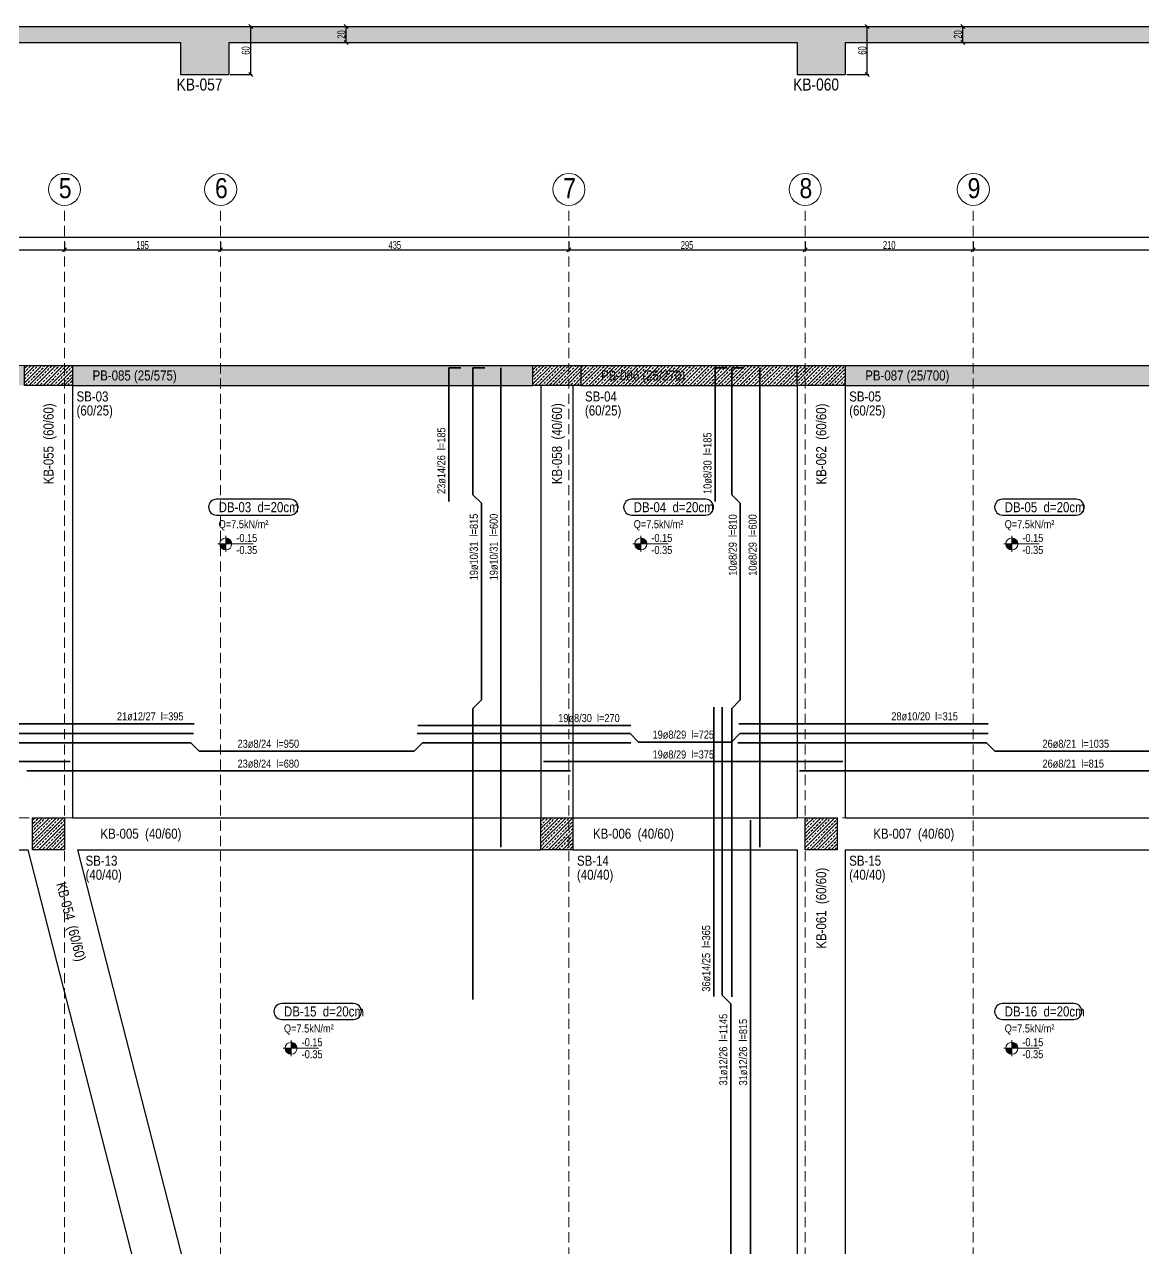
# Model space of a CAD drawing. Header units: millimetres. Extents: x 2430 to 9106, y 615 to 6139.
# Drawn here: x 4329 to 5726, y 4577 to 6106 of the extents above; entities that cross this region are included whole.
import ezdxf

# ---------------------------------------------------------------- set-up
doc = ezdxf.new("R2010")
doc.units = ezdxf.units.MM
doc.linetypes.add('DASHED', pattern=[19.05, 12.7, -6.35])
for name, color, linetype, lineweight in [('AKS BALONU (BEYKENT)', 7, 'Continuous', 20), ('AKS CIZGISI (BEYKENT)', 252, 'DASHED', 20), ('AKS NO (BEYKENT)', 3, 'Continuous', 20), ('AKS OLCU (BEYKENT)', 200, 'Continuous', 20), ('DONATI (BEYKENT)', 4, 'Continuous', 35), ('DONATI YAZISI (BEYKENT)', 3, 'Continuous', 20), ('DOSEME ISMI (BEYKENT)', 9, 'Continuous', 20), ('DOSEME PAFTA (BEYKENT)', 3, 'Continuous', 20), ('DOSEME SINIRI (BEYKENT)', 2, 'Continuous', 30), ('KIRIS (BEYKENT)', 2, 'Continuous', 30), ('KIRIS ISMI (BEYKENT)', 40, 'Continuous', 20), ('KOLON (BEYKENT)', 3, 'Continuous', 30), ('KOLON ISMI (BEYKENT)', 91, 'Continuous', 20), ('KOT CIZGI (BEYKENT)', 120, 'Continuous', 20), ('KOT YAZI (BEYKENT)', 7, 'Continuous', 20), ('OLCU (BEYKENT)', 14, 'Continuous', 20), ('PERDE (BEYKENT)', 6, 'Continuous', 30), ('PERDE ISMI (BEYKENT)', 240, 'Continuous', 20), ('TARAMA (BEYKENT)', 252, 'Continuous', 25), ('YAZI (BEYKENT)', 140, 'Continuous', 20)]:
    doc.layers.add(name, color=color, linetype=linetype, lineweight=lineweight)
doc.styles.add('DONATI YAZISI (BEYKENT)', font='')
doc.styles.add('DSMOLC-50', font='bahnschrift light condensed', dxfattribs={"width": 0.75, "height": 10})
doc.styles.add('KLNOLC-25', font='bahnschrift light condensed', dxfattribs={"width": 0.75, "height": 10})
doc.styles.add('KOT (BEYKENT)', font='')
doc.styles.add('stastyle', font='RomanSTA.ttf')
doc.styles.add('YAZI (BEYKENT)', font='')
doc.styles.get('DONATI YAZISI (BEYKENT)').set_extended_font_data('Bahnschrift Light Condensed')
doc.styles.get('KOT (BEYKENT)').set_extended_font_data('Bahnschrift Light Condensed')
doc.styles.get('YAZI (BEYKENT)').set_extended_font_data('Bahnschrift Light Condensed')
doc.dimstyles.new('DSMOLC-50', dxfattribs={"dimtxt": 10, "dimasz": 5, "dimexe": 2, "dimexo": 2, "dimgap": 1, "dimtad": 1, "dimdec": 1, "dimrnd": 0.5, "dimzin": 12, "dimdsep": 46, "dimtxsty": 'DSMOLC-50', "dimblk": 'OBLIQUE', "dimblk1": 'OBLIQUE', "dimblk2": 'OBLIQUE', "dimcen": 0, "dimclrt": 7, "dimadec": 0, "dimazin": 0, "dimtfac": 1, "dimtdec": 4, "dimtix": 1, "dimtmove": 2, "dimatfit": 3, "dimfxl": 1, "dimtzin": 0, "dimarcsym": 0})
pattern_1 = [(45, (1250.5757, 1934.793), (-4.490128, 4.490128), []), (45, (1255.066, 1934.793), (-4.490128, 4.490128), [3.175, -1.5875])]
pattern_2 = [(45, (1250.5757, 1934.793), (-4.4194174, 4.4194174), []), (45, (1254.995, 1934.793), (-4.4194174, 4.4194174), [3.125, -1.5625])]

# ---------------------------------------------------------------- blocks, each defined once
blk = doc.blocks.new('_Oblique')
at = {"color": 0, "linetype": 'ByBlock', "lineweight": -2}
blk.add_line((-0.5, -0.5), (0.5, 0.5), dxfattribs=at)
blk = doc.blocks.new('*D85')
at = {"layer": 'AKS OLCU (BEYKENT)', "color": 0, "lineweight": -2, "transparency": 16777216}
for p, q in [((4183.7, 5834.1), (4183.7, 5822.1)), ((4378.7, 5834.1), (4378.7, 5822.1)), ((4183.7, 5824.1), (4378.7, 5824.1))]:
    blk.add_line(p, q, dxfattribs=at)
at = {"layer": 'DEFPOINTS', "color": 0, "transparency": 16777216}
for p in [(4183.7, 5836.1), (4378.7, 5836.1), (4378.7, 5824.1)]:
    blk.add_point(p, dxfattribs=at)
at = {"layer": 'AKS OLCU (BEYKENT)', "color": 0, "lineweight": -2, "transparency": 16777216, "xscale": 5, "yscale": 5, "zscale": 5, "rotation": 180}
blk.add_blockref('_Oblique', (4183.7, 5824.1), dxfattribs=at)
at = {"layer": 'AKS OLCU (BEYKENT)', "color": 0, "lineweight": -2, "transparency": 16777216, "xscale": 5, "yscale": 5, "zscale": 5}
blk.add_blockref('_Oblique', (4378.7, 5824.1), dxfattribs=at)
at = {"layer": 'AKS OLCU (BEYKENT)', "color": 7, "transparency": 16777216, "insert": (4281.2, 5830.2), "char_height": 10, "attachment_point": 5, "style": 'DSMOLC-50'}
blk.add_mtext('195', dxfattribs=at)
blk = doc.blocks.new('*D86')
at = {"layer": 'AKS OLCU (BEYKENT)', "color": 0, "lineweight": -2, "transparency": 16777216}
for p, q in [((4378.7, 5834.1), (4378.7, 5822.1)), ((4573.7, 5834.1), (4573.7, 5822.1)), ((4378.7, 5824.1), (4573.7, 5824.1))]:
    blk.add_line(p, q, dxfattribs=at)
at = {"layer": 'DEFPOINTS', "color": 0, "transparency": 16777216}
for p in [(4378.7, 5836.1), (4573.7, 5836.1), (4573.7, 5824.1)]:
    blk.add_point(p, dxfattribs=at)
at = {"layer": 'AKS OLCU (BEYKENT)', "color": 0, "lineweight": -2, "transparency": 16777216, "xscale": 5, "yscale": 5, "zscale": 5, "rotation": 180}
blk.add_blockref('_Oblique', (4378.7, 5824.1), dxfattribs=at)
at = {"layer": 'AKS OLCU (BEYKENT)', "color": 0, "lineweight": -2, "transparency": 16777216, "xscale": 5, "yscale": 5, "zscale": 5}
blk.add_blockref('_Oblique', (4573.7, 5824.1), dxfattribs=at)
at = {"layer": 'AKS OLCU (BEYKENT)', "color": 7, "transparency": 16777216, "insert": (4476.2, 5830.2), "char_height": 10, "attachment_point": 5, "style": 'DSMOLC-50'}
blk.add_mtext('195', dxfattribs=at)
blk = doc.blocks.new('*D87')
at = {"layer": 'AKS OLCU (BEYKENT)', "color": 0, "lineweight": -2, "transparency": 16777216}
for p, q in [((4573.7, 5834.1), (4573.7, 5822.1)), ((5008.7, 5834.1), (5008.7, 5822.1)), ((4573.7, 5824.1), (5008.7, 5824.1))]:
    blk.add_line(p, q, dxfattribs=at)
at = {"layer": 'DEFPOINTS', "color": 0, "transparency": 16777216}
for p in [(4573.7, 5836.1), (5008.7, 5836.1), (5008.7, 5824.1)]:
    blk.add_point(p, dxfattribs=at)
at = {"layer": 'AKS OLCU (BEYKENT)', "color": 0, "lineweight": -2, "transparency": 16777216, "xscale": 5, "yscale": 5, "zscale": 5, "rotation": 180}
blk.add_blockref('_Oblique', (4573.7, 5824.1), dxfattribs=at)
at = {"layer": 'AKS OLCU (BEYKENT)', "color": 0, "lineweight": -2, "transparency": 16777216, "xscale": 5, "yscale": 5, "zscale": 5}
blk.add_blockref('_Oblique', (5008.7, 5824.1), dxfattribs=at)
at = {"layer": 'AKS OLCU (BEYKENT)', "color": 7, "transparency": 16777216, "insert": (4791.2, 5830.2), "char_height": 10, "attachment_point": 5, "style": 'DSMOLC-50'}
blk.add_mtext('435', dxfattribs=at)
blk = doc.blocks.new('*D88')
at = {"layer": 'AKS OLCU (BEYKENT)', "color": 0, "lineweight": -2, "transparency": 16777216}
for p, q in [((5008.7, 5834.1), (5008.7, 5822.1)), ((5303.7, 5834.1), (5303.7, 5822.1)), ((5008.7, 5824.1), (5303.7, 5824.1))]:
    blk.add_line(p, q, dxfattribs=at)
at = {"layer": 'DEFPOINTS', "color": 0, "transparency": 16777216}
for p in [(5008.7, 5836.1), (5303.7, 5836.1), (5303.7, 5824.1)]:
    blk.add_point(p, dxfattribs=at)
at = {"layer": 'AKS OLCU (BEYKENT)', "color": 0, "lineweight": -2, "transparency": 16777216, "xscale": 5, "yscale": 5, "zscale": 5, "rotation": 180}
blk.add_blockref('_Oblique', (5008.7, 5824.1), dxfattribs=at)
at = {"layer": 'AKS OLCU (BEYKENT)', "color": 0, "lineweight": -2, "transparency": 16777216, "xscale": 5, "yscale": 5, "zscale": 5}
blk.add_blockref('_Oblique', (5303.7, 5824.1), dxfattribs=at)
at = {"layer": 'AKS OLCU (BEYKENT)', "color": 7, "transparency": 16777216, "insert": (5156.2, 5830.2), "char_height": 10, "attachment_point": 5, "style": 'DSMOLC-50'}
blk.add_mtext('295', dxfattribs=at)
blk = doc.blocks.new('*D89')
at = {"layer": 'AKS OLCU (BEYKENT)', "color": 0, "lineweight": -2, "transparency": 16777216}
for p, q in [((5303.7, 5834.1), (5303.7, 5822.1)), ((5513.7, 5834.1), (5513.7, 5822.1)), ((5303.7, 5824.1), (5513.7, 5824.1))]:
    blk.add_line(p, q, dxfattribs=at)
at = {"layer": 'DEFPOINTS', "color": 0, "transparency": 16777216}
for p in [(5303.7, 5836.1), (5513.7, 5836.1), (5513.7, 5824.1)]:
    blk.add_point(p, dxfattribs=at)
at = {"layer": 'AKS OLCU (BEYKENT)', "color": 0, "lineweight": -2, "transparency": 16777216, "xscale": 5, "yscale": 5, "zscale": 5, "rotation": 180}
blk.add_blockref('_Oblique', (5303.7, 5824.1), dxfattribs=at)
at = {"layer": 'AKS OLCU (BEYKENT)', "color": 0, "lineweight": -2, "transparency": 16777216, "xscale": 5, "yscale": 5, "zscale": 5}
blk.add_blockref('_Oblique', (5513.7, 5824.1), dxfattribs=at)
at = {"layer": 'AKS OLCU (BEYKENT)', "color": 7, "transparency": 16777216, "insert": (5408.7, 5830.2), "char_height": 10, "attachment_point": 5, "style": 'DSMOLC-50'}
blk.add_mtext('210', dxfattribs=at)
blk = doc.blocks.new('*D90')
at = {"layer": 'AKS OLCU (BEYKENT)', "color": 0, "lineweight": -2, "transparency": 16777216}
for p, q in [((5513.7, 5834.1), (5513.7, 5822.1)), ((6103.7, 5834.1), (6103.7, 5822.1)), ((5513.7, 5824.1), (6103.7, 5824.1))]:
    blk.add_line(p, q, dxfattribs=at)
at = {"layer": 'DEFPOINTS', "color": 0, "transparency": 16777216}
for p in [(5513.7, 5836.1), (6103.7, 5836.1), (6103.7, 5824.1)]:
    blk.add_point(p, dxfattribs=at)
at = {"layer": 'AKS OLCU (BEYKENT)', "color": 0, "lineweight": -2, "transparency": 16777216, "xscale": 5, "yscale": 5, "zscale": 5, "rotation": 180}
blk.add_blockref('_Oblique', (5513.7, 5824.1), dxfattribs=at)
at = {"layer": 'AKS OLCU (BEYKENT)', "color": 0, "lineweight": -2, "transparency": 16777216, "xscale": 5, "yscale": 5, "zscale": 5}
blk.add_blockref('_Oblique', (6103.7, 5824.1), dxfattribs=at)
at = {"layer": 'AKS OLCU (BEYKENT)', "color": 7, "transparency": 16777216, "insert": (5808.7, 5830.2), "char_height": 10, "attachment_point": 5, "style": 'DSMOLC-50'}
blk.add_mtext('590', dxfattribs=at)
blk = doc.blocks.new('*D99')
at = {"layer": 'AKS OLCU (BEYKENT)', "color": 0, "lineweight": -2, "transparency": 16777216}
for p, q in [((2978.7, 5838.1), (2978.7, 5842.1)), ((8838.7, 5838.1), (8838.7, 5842.1)), ((2978.7, 5840.1), (8838.7, 5840.1))]:
    blk.add_line(p, q, dxfattribs=at)
at = {"layer": 'DEFPOINTS', "color": 0, "transparency": 16777216}
for p in [(2978.7, 5836.1), (8838.7, 5840.1), (8838.7, 5836.1)]:
    blk.add_point(p, dxfattribs=at)
at = {"layer": 'AKS OLCU (BEYKENT)', "color": 0, "lineweight": -2, "transparency": 16777216, "xscale": 5, "yscale": 5, "zscale": 5, "rotation": 180}
blk.add_blockref('_Oblique', (2978.7, 5840.1), dxfattribs=at)
at = {"layer": 'AKS OLCU (BEYKENT)', "color": 0, "lineweight": -2, "transparency": 16777216, "xscale": 5, "yscale": 5, "zscale": 5}
blk.add_blockref('_Oblique', (8838.7, 5840.1), dxfattribs=at)
at = {"layer": 'AKS OLCU (BEYKENT)', "color": 7, "transparency": 16777216, "insert": (5908.7, 5846.2), "char_height": 10, "attachment_point": 5, "style": 'DSMOLC-50'}
blk.add_mtext('5860', dxfattribs=at)
blk = doc.blocks.new('*D140')
at = {"layer": 'DEFPOINTS', "color": 0, "transparency": 16777216}
for p in [(4583.7, 6103.3), (4611.2, 6103.3), (4583.7, 6043.3)]:
    blk.add_point(p, dxfattribs=at)
at = {"layer": 'OLCU (BEYKENT)', "color": 0, "lineweight": -2, "transparency": 16777216}
for p, q in [((4585.7, 6103.3), (4613.2, 6103.3)), ((4611.2, 6043.3), (4611.2, 6103.3)), ((4585.7, 6043.3), (4613.2, 6043.3))]:
    blk.add_line(p, q, dxfattribs=at)
at = {"layer": 'OLCU (BEYKENT)', "color": 0, "lineweight": -2, "transparency": 16777216, "xscale": 5, "yscale": 5, "zscale": 5}
for p, rotation in [((4611.2, 6103.3), 90), ((4611.2, 6043.3), 270)]:
    blk.add_blockref('_Oblique', p, dxfattribs=dict(at, rotation=rotation))
at = {"layer": 'OLCU (BEYKENT)', "color": 7, "lineweight": -3, "transparency": 16777216, "insert": (4605.1, 6073.3), "char_height": 10, "attachment_point": 5, "rotation": 90, "style": 'KLNOLC-25'}
blk.add_mtext('60', dxfattribs=at)
blk = doc.blocks.new('*D141')
at = {"layer": 'DEFPOINTS', "color": 0, "transparency": 16777216}
for p in [(4703.5, 6103.3), (4730.6, 6103.3), (4703.5, 6083.3)]:
    blk.add_point(p, dxfattribs=at)
at = {"layer": 'OLCU (BEYKENT)', "color": 0, "lineweight": -2, "transparency": 16777216}
for p, q in [((4705.5, 6103.3), (4732.6, 6103.3)), ((4730.6, 6083.3), (4730.6, 6103.3)), ((4705.5, 6083.3), (4732.6, 6083.3))]:
    blk.add_line(p, q, dxfattribs=at)
at = {"layer": 'OLCU (BEYKENT)', "color": 0, "lineweight": -2, "transparency": 16777216, "xscale": 5, "yscale": 5, "zscale": 5}
for p, rotation in [((4730.6, 6103.3), 90), ((4730.6, 6083.3), 270)]:
    blk.add_blockref('_Oblique', p, dxfattribs=dict(at, rotation=rotation))
at = {"layer": 'OLCU (BEYKENT)', "color": 7, "lineweight": -3, "transparency": 16777216, "insert": (4724.5, 6093.3), "char_height": 10, "attachment_point": 5, "rotation": 90, "style": 'KLNOLC-25'}
blk.add_mtext('20', dxfattribs=at)
blk = doc.blocks.new('*D142')
at = {"layer": 'DEFPOINTS', "color": 0, "transparency": 16777216}
for p in [(5353.7, 6103.3), (5381.2, 6103.3), (5353.7, 6043.3)]:
    blk.add_point(p, dxfattribs=at)
at = {"layer": 'OLCU (BEYKENT)', "color": 0, "lineweight": -2, "transparency": 16777216}
for p, q in [((5355.7, 6103.3), (5383.2, 6103.3)), ((5381.2, 6043.3), (5381.2, 6103.3)), ((5355.7, 6043.3), (5383.2, 6043.3))]:
    blk.add_line(p, q, dxfattribs=at)
at = {"layer": 'OLCU (BEYKENT)', "color": 0, "lineweight": -2, "transparency": 16777216, "xscale": 5, "yscale": 5, "zscale": 5}
for p, rotation in [((5381.2, 6103.3), 90), ((5381.2, 6043.3), 270)]:
    blk.add_blockref('_Oblique', p, dxfattribs=dict(at, rotation=rotation))
at = {"layer": 'OLCU (BEYKENT)', "color": 7, "lineweight": -3, "transparency": 16777216, "insert": (5375.1, 6073.3), "char_height": 10, "attachment_point": 5, "rotation": 90, "style": 'KLNOLC-25'}
blk.add_mtext('60', dxfattribs=at)
blk = doc.blocks.new('*D143')
at = {"layer": 'DEFPOINTS', "color": 0, "transparency": 16777216}
for p in [(5473.5, 6103.3), (5500.6, 6103.3), (5473.5, 6083.3)]:
    blk.add_point(p, dxfattribs=at)
at = {"layer": 'OLCU (BEYKENT)', "color": 0, "lineweight": -2, "transparency": 16777216}
for p, q in [((5475.5, 6103.3), (5502.6, 6103.3)), ((5500.6, 6083.3), (5500.6, 6103.3)), ((5475.5, 6083.3), (5502.6, 6083.3))]:
    blk.add_line(p, q, dxfattribs=at)
at = {"layer": 'OLCU (BEYKENT)', "color": 0, "lineweight": -2, "transparency": 16777216, "xscale": 5, "yscale": 5, "zscale": 5}
for p, rotation in [((5500.6, 6103.3), 90), ((5500.6, 6083.3), 270)]:
    blk.add_blockref('_Oblique', p, dxfattribs=dict(at, rotation=rotation))
at = {"layer": 'OLCU (BEYKENT)', "color": 7, "lineweight": -3, "transparency": 16777216, "insert": (5494.5, 6093.3), "char_height": 10, "attachment_point": 5, "rotation": 90, "style": 'KLNOLC-25'}
blk.add_mtext('20', dxfattribs=at)

msp = doc.modelspace()

# ---------------------------------------------------------------- hatches: boundary and pattern name
at = {"layer": 'KOT CIZGI (BEYKENT)'}
h = msp.add_hatch(color=256, dxfattribs=at)
h.dxf.hatch_style = 1
h.paths.add_polyline_path([(4580.11, 5464.25), (4580.11, 5456.75), (4587.61, 5456.75, 0.4142136)])
h = msp.add_hatch(color=256, dxfattribs=at)
h.dxf.hatch_style = 1
h.paths.add_polyline_path([(5098.45, 5464.25), (5098.45, 5456.75), (5105.95, 5456.75, 0.4142136)])
h = msp.add_hatch(color=256, dxfattribs=at)
h.dxf.hatch_style = 1
h.paths.add_polyline_path([(5561.78, 5464.25), (5561.78, 5456.75), (5569.28, 5456.75, 0.4142136)])
h = msp.add_hatch(color=256, dxfattribs=at)
h.dxf.hatch_style = 1
h.paths.add_polyline_path([(4580.11, 5456.75), (4572.61, 5456.75, 0.4142136), (4580.11, 5449.25)])
h = msp.add_hatch(color=256, dxfattribs=at)
h.dxf.hatch_style = 1
h.paths.add_polyline_path([(5098.45, 5456.75), (5090.95, 5456.75, 0.4142136), (5098.45, 5449.25)])
h = msp.add_hatch(color=256, dxfattribs=at)
h.dxf.hatch_style = 1
h.paths.add_polyline_path([(5561.78, 5456.75), (5554.28, 5456.75, 0.4142136), (5561.78, 5449.25)])
h = msp.add_hatch(color=256, dxfattribs=at)
h.dxf.hatch_style = 1
h.paths.add_polyline_path([(4661.69, 4834.25), (4661.69, 4826.75), (4669.19, 4826.75, 0.4142136)])
h = msp.add_hatch(color=256, dxfattribs=at)
h.dxf.hatch_style = 1
h.paths.add_polyline_path([(5561.78, 4834.25), (5561.78, 4826.75), (5569.28, 4826.75, 0.4142136)])
h = msp.add_hatch(color=256, dxfattribs=at)
h.dxf.hatch_style = 1
h.paths.add_polyline_path([(4661.69, 4826.75), (4654.19, 4826.75, 0.4142136), (4661.69, 4819.25)])
h = msp.add_hatch(color=256, dxfattribs=at)
h.dxf.hatch_style = 1
h.paths.add_polyline_path([(5561.78, 4826.75), (5554.28, 4826.75, 0.4142136), (5561.78, 4819.25)])
at = {"layer": 'TARAMA (BEYKENT)', "lineweight": -3}
h = msp.add_hatch(dxfattribs=at)
h.set_pattern_fill('ANSI33', color=256)
h.set_pattern_definition(pattern_1)
h.paths.add_polyline_path([(8838.74, 6103.28), (2978.62, 6103.28), (2978.62, 6043.28), (3008.71, 6043.28), (3008.71, 6083.28), (3728.72, 6083.28), (3728.72, 6043.28), (3788.72, 6043.28), (3788.72, 6083.28), (4523.72, 6083.28), (4523.72, 6043.28), (4583.72, 6043.28), (4583.72, 6083.28), (5293.72, 6083.28), (5293.72, 6043.28), (5353.72, 6043.28), (5353.72, 6083.28), (6053.72, 6083.28), (6053.72, 6043.28), (6113.72, 6043.28), (6113.72, 6083.28), (6633.72, 6083.28), (6633.72, 6043.28), (6693.72, 6043.28), (6693.72, 6083.28), (7433.72, 6083.28), (7433.72, 6043.28), (7493.72, 6043.28), (7493.72, 6083.28), (8008.72, 6083.28), (8008.72, 6043.28), (8068.72, 6043.28), (8068.72, 6083.28), (8808.82, 6083.28), (8808.82, 6043.28), (8838.74, 6043.28)])
h = msp.add_hatch(dxfattribs=at)
h.set_pattern_fill('ANSI33', color=256)
h.set_pattern_definition(pattern_1)
h.paths.add_polyline_path([(4328.72, 5679.78), (3618.72, 5679.78), (3618.72, 5654.78), (4328.72, 5654.78)])
at = {"layer": 'TARAMA (BEYKENT)'}
h = msp.add_hatch(dxfattribs=at)
h.set_pattern_fill('ANSI33', color=256, style=0, pattern_type=0)
h.set_pattern_definition(pattern_2)
h.paths.add_polyline_path([(4328.72, 5679.78), (4388.72, 5679.78), (4388.72, 5654.78), (4328.72, 5654.78)], flags=0)
at = {"layer": 'TARAMA (BEYKENT)', "lineweight": -3}
h = msp.add_hatch(dxfattribs=at)
h.set_pattern_fill('ANSI33', color=256)
h.set_pattern_definition(pattern_1)
h.paths.add_polyline_path([(4963.72, 5679.78), (4388.72, 5679.78), (4388.72, 5654.78), (4963.72, 5654.78)])
at = {"layer": 'TARAMA (BEYKENT)'}
h = msp.add_hatch(dxfattribs=at)
h.set_pattern_fill('ANSI33', color=256, style=0, pattern_type=0)
h.set_pattern_definition(pattern_2)
h.paths.add_polyline_path([(4963.72, 5679.78), (5023.72, 5679.78), (5023.72, 5654.78), (4963.72, 5654.78)], flags=0)
at = {"layer": 'TARAMA (BEYKENT)', "lineweight": -3}
h = msp.add_hatch(dxfattribs=at)
h.set_pattern_fill('ANSI33', color=256)
h.set_pattern_definition(pattern_1)
h.paths.add_polyline_path([(5293.72, 5679.78), (5023.72, 5679.78), (5023.72, 5654.78), (5293.72, 5654.78)])
at = {"layer": 'TARAMA (BEYKENT)'}
h = msp.add_hatch(dxfattribs=at)
h.set_pattern_fill('ANSI33', color=256, style=0, pattern_type=0)
h.set_pattern_definition(pattern_2)
h.paths.add_polyline_path([(5293.72, 5679.78), (5353.72, 5679.78), (5353.72, 5654.78), (5293.72, 5654.78)], flags=0)
at = {"layer": 'TARAMA (BEYKENT)', "lineweight": -3}
h = msp.add_hatch(dxfattribs=at)
h.set_pattern_fill('ANSI33', color=256)
h.set_pattern_definition(pattern_1)
h.paths.add_polyline_path([(6053.72, 5679.78), (5353.72, 5679.78), (5353.72, 5654.78), (6053.72, 5654.78)])
at = {"layer": 'TARAMA (BEYKENT)'}
h = msp.add_hatch(dxfattribs=at)
h.set_pattern_fill('ANSI33', color=256, style=0, pattern_type=0)
h.set_pattern_definition(pattern_2)
h.paths.add_polyline_path([(4338.72, 5114.78), (4378.72, 5114.78), (4378.72, 5074.78), (4338.72, 5074.78)], flags=0)
h = msp.add_hatch(dxfattribs=at)
h.set_pattern_fill('ANSI33', color=256, style=0, pattern_type=0)
h.set_pattern_definition(pattern_2)
h.paths.add_polyline_path([(4973.72, 5114.78), (5013.72, 5114.78), (5013.72, 5074.78), (4973.72, 5074.78)], flags=0)
h = msp.add_hatch(dxfattribs=at)
h.set_pattern_fill('ANSI33', color=256, style=0, pattern_type=0)
h.set_pattern_definition(pattern_2)
h.paths.add_polyline_path([(5303.72, 5114.78), (5343.72, 5114.78), (5343.72, 5074.78), (5303.72, 5074.78)], flags=0)

# ---------------------------------------------------------------- linework, layer by layer
at = {"layer": 'AKS BALONU (BEYKENT)'}
for centre in [(4378.72, 5899.78), (4573.72, 5899.78), (5008.72, 5899.78), (5303.72, 5899.78), (5513.72, 5899.78)]:
    msp.add_circle(centre, 20, dxfattribs=at)
at = {"layer": 'AKS CIZGISI (BEYKENT)'}
for p, q in [((4378.72, 659.78), (4378.72, 5879.78)), ((4573.72, 659.78), (4573.72, 5879.78)), ((5008.72, 659.78), (5008.72, 5879.78)), ((5303.72, 659.78), (5303.72, 5879.78)), ((5513.72, 659.78), (5513.72, 5879.78)), ((2778.72, 5679.78), (9053.72, 5679.78)), ((2778.72, 5114.78), (9053.72, 5114.78))]:
    msp.add_line(p, q, dxfattribs=at)
at = {"layer": 'DONATI (BEYKENT)'}
msp.add_line((5221, 5232.02), (5532.28, 5232.02), dxfattribs=at)
for points in [[(4858.72, 5510), (4858.72, 5676.63), (4873.72, 5676.63)], [(4888.72, 4887.7), (4888.72, 5251.2), (4899.33, 5261.81), (4899.32, 5507.58), (4888.72, 5518.2), (4888.72, 5676.7), (4903.72, 5676.71)], [(4923.72, 5077.78), (4923.72, 5676.78)], [(5191.12, 5510), (5191.12, 5676.63), (5206.12, 5676.63)], [(5212.06, 4890.99), (5212.06, 5251.2), (5222.66, 5261.81), (5222.65, 5507.58), (5212.06, 5518.2), (5212.06, 5676.7), (5227.06, 5676.71)], [(5247.06, 5077.78), (5247.06, 5676.78)], [(5189.49, 4891.36), (5189.49, 5252.8)], [(5200.23, 4117.58), (5200.23, 4535.85), (5210.84, 4546.46), (5210.83, 4882.27), (5200.23, 4892.89), (5200.23, 5252.66)], [(4148.01, 5231.98), (4540.45, 5231.98)], [(3414.13, 5219.78), (3797.63, 5219.78), (3808.24, 5209.18), (4139.02, 5209.18), (4149.63, 5219.78), (4540, 5219.78)], [(4819.13, 5219.78), (5085.13, 5219.78), (5095.74, 5209.18), (5211.52, 5209.18), (5222.13, 5219.78), (5532.23, 5219.78)], [(4819.82, 5229.78), (5085.84, 5229.78)], [(4147.65, 5208.33), (4536.39, 5208.33), (4547, 5197.73), (4815.27, 5197.73), (4825.89, 5208.33), (5085.91, 5208.33)], [(5219.51, 5208.33), (5530.14, 5208.33), (5540.75, 5197.73), (5866.52, 5197.73), (5877.14, 5208.33), (6245.64, 5208.33)], [(3561.72, 5184.78), (4385.72, 5184.78)], [(4976.72, 5184.78), (5350.72, 5184.78)], [(4331.72, 5173.33), (5010.72, 5173.33)], [(5296.72, 5173.33), (6110.72, 5173.33)], [(5235.23, 4297.41), (5235.23, 5111.49)]]:
    msp.add_lwpolyline(points, dxfattribs=at)
at = {"layer": 'DOSEME PAFTA (BEYKENT)', "lineweight": -3}
for points in [[(4568.58, 5492.79), (4660.45, 5492.79, 1), (4660.45, 5512.58), (4568.58, 5512.58, 1)], [(5086.92, 5492.79), (5179.4, 5492.79, 1), (5179.4, 5512.58), (5086.92, 5512.58, 1)], [(5550.25, 5492.79), (5642.31, 5492.79, 1), (5642.31, 5512.58), (5550.25, 5512.58, 1)], [(4650.16, 4862.79), (4739.65, 4862.79, 1), (4739.65, 4882.58), (4650.16, 4882.58, 1)], [(5550.25, 4862.79), (5639.36, 4862.79, 1), (5639.36, 4882.58), (5550.25, 4882.58, 1)]]:
    msp.add_lwpolyline(points, format="xyb", close=True, dxfattribs=at)
at = {"layer": 'DOSEME SINIRI (BEYKENT)'}
for p, q in [((2978.62, 6103.28), (8838.74, 6103.28)), ((3788.72, 6083.28), (4523.72, 6083.28)), ((4523.72, 6083.28), (4523.72, 6043.28)), ((4583.72, 6083.28), (4583.72, 6043.28)), ((4583.72, 6083.28), (5293.72, 6083.28)), ((5293.72, 6083.28), (5293.72, 6043.28)), ((5353.72, 6083.28), (5353.72, 6043.28)), ((5353.72, 6083.28), (6053.72, 6083.28)), ((4523.72, 6043.28), (4583.72, 6043.28)), ((5293.72, 6043.28), (5353.72, 6043.28))]:
    msp.add_line(p, q, dxfattribs=at)
at = {"layer": 'KIRIS (BEYKENT)'}
for p, q in [((4388.72, 5654.78), (4388.72, 5114.78)), ((4973.72, 5654.88), (4973.72, 5114.88)), ((5013.72, 5654.88), (5013.72, 5114.88)), ((5293.72, 5654.78), (5293.72, 5114.78)), ((5353.72, 5654.78), (5353.72, 5114.78)), ((4388.72, 5114.78), (4973.72, 5114.78)), ((5013.72, 5114.78), (5293.72, 5114.78)), ((5353.72, 5114.78), (6053.72, 5114.78)), ((3623.94, 5074.78), (4332.88, 5074.78)), ((4332.88, 5074.78), (4517.62, 4354.78)), ((4394.83, 5074.78), (4973.72, 5074.78)), ((4394.83, 5074.78), (4579.56, 4354.78)), ((5013.72, 5074.78), (5293.72, 5074.78)), ((5293.72, 5074.78), (5293.72, 4354.78)), ((5353.72, 5074.78), (6053.72, 5074.78)), ((5353.72, 5074.78), (5353.72, 4354.78))]:
    msp.add_line(p, q, dxfattribs=at)
at = {"layer": 'KOLON (BEYKENT)'}
for points in [[(4328.72, 5679.78), (4388.72, 5679.78), (4388.72, 5654.78), (4328.72, 5654.78)], [(4963.72, 5679.78), (5023.72, 5679.78), (5023.72, 5654.78), (4963.72, 5654.78)], [(5293.72, 5679.78), (5353.72, 5679.78), (5353.72, 5654.78), (5293.72, 5654.78)], [(4338.72, 5114.78), (4378.72, 5114.78), (4378.72, 5074.78), (4338.72, 5074.78)], [(4973.72, 5114.78), (5013.72, 5114.78), (5013.72, 5074.78), (4973.72, 5074.78)], [(5303.72, 5114.78), (5343.72, 5114.78), (5343.72, 5074.78), (5303.72, 5074.78)]]:
    msp.add_lwpolyline(points, close=True, dxfattribs=at)
at = {"layer": 'KOT CIZGI (BEYKENT)'}
for p, q in [((4580.11, 5466.75), (4580.11, 5446.75)), ((5098.45, 5466.75), (5098.45, 5446.75)), ((5561.78, 5466.75), (5561.78, 5446.75)), ((4570.11, 5456.75), (4614.14, 5456.75)), ((5088.45, 5456.75), (5132.47, 5456.75)), ((5551.78, 5456.75), (5595.81, 5456.75)), ((4661.69, 4836.75), (4661.69, 4816.75)), ((5561.78, 4836.75), (5561.78, 4816.75)), ((4651.69, 4826.75), (4695.72, 4826.75)), ((5551.78, 4826.75), (5595.81, 4826.75))]:
    msp.add_line(p, q, dxfattribs=at)
for centre in [(4580.11, 5456.75), (5098.45, 5456.75), (5561.78, 5456.75), (4661.69, 4826.75), (5561.78, 4826.75)]:
    msp.add_circle(centre, 7.5, dxfattribs=at)
at = {"layer": 'PERDE (BEYKENT)'}
for p, q in [((4388.72, 5679.78), (4963.72, 5679.78)), ((5023.72, 5679.78), (5293.72, 5679.78)), ((5353.72, 5679.78), (6053.72, 5679.78)), ((4388.72, 5654.78), (4963.72, 5654.78)), ((5023.72, 5654.78), (5293.72, 5654.78)), ((5353.72, 5654.78), (6053.72, 5654.78))]:
    msp.add_line(p, q, dxfattribs=at)

# ---------------------------------------------------------------- texts
at = {"layer": 'AKS NO (BEYKENT)', "style": 'YAZI (BEYKENT)'}
for s, p in [('5', (4371.6, 5888.78)), ('6', (4566.65, 5888.78)), ('7', (5001.55, 5888.78)), ('8', (5296.6, 5888.78)), ('9', (5506.6, 5888.78))]:
    msp.add_text(s, height=25, dxfattribs=at).set_placement(p)
at = {"layer": 'DONATI (BEYKENT)', "style": 'stastyle'}
for s, p in [('& 8-.2- 1- 6.3- 8', (4976.68, 5282.78)), ('& 1-.2- 1- 6.3- 8', (4976.72, 5184.78)), ('& 1-.2- 1- 8.099999- 2.950001', (4331.72, 5164.78)), ('& 1-.2- 1- 2.950001- 5.400002', (5296.72, 5164.78)), ('& 1-.2- 1- 7.599999- 0', (4923.72, 5077.78)), ('& 1-.2- 1- 7.599999- 0', (5247.06, 5077.78))]:
    msp.add_text(s, height=0.0005, dxfattribs=at).set_placement(p)
at = {"layer": 'DONATI YAZISI (BEYKENT)', "style": 'DONATI YAZISI (BEYKENT)'}
for s, rotation, p in [(' 23ø14/26  l=185', 90, (4854.3, 5516.03)), (' 10ø8/30  l=185', 90, (5186.7, 5516.03)), (' 19ø10/31  l=815', 90, (4894.9, 5408.22)), (' 19ø10/31  l=600', 90, (4919.72, 5408.21)), (' 10ø8/29  l=810', 90, (5218.23, 5413.88)), (' 10ø8/29  l=600', 90, (5243.06, 5413.87)), ('36ø14/25  l=365', 89.99995, (5185.07, 4897.39)), (' 31ø12/26  l=1145', 89.99992, (5206.41, 4777.11)), (' 31ø12/26  l=815', 89.99992, (5231.23, 4777.1))]:
    msp.add_text(s, height=10, rotation=rotation, dxfattribs=at).set_placement(p)
for s, p in [(' 21ø12/27  l=395', (4441.03, 5236.4)), (' 28ø10/20  l=315', (5408.15, 5236.45)), (' 19ø8/30  l=270', (4992.14, 5234.21)), (' 19ø8/29  l=725', (5109.93, 5213.6)), (' 23ø8/24  l=950', (4591.69, 5202.15)), (' 26ø8/21  l=1035', (5596.94, 5202.15)), (' 23ø8/24  l=680', (4591.68, 5177.33)), (' 19ø8/29  l=375', (5109.92, 5188.78)), (' 26ø8/21  l=815', (5596.93, 5177.33))]:
    msp.add_text(s, height=10, dxfattribs=at).set_placement(p)
at = {"layer": 'DOSEME ISMI (BEYKENT)', "style": 'YAZI (BEYKENT)'}
for s, p in [('DB-03  d=20cm', (4571.22, 5496.45)), ('DB-04  d=20cm', (5089.56, 5496.45)), ('DB-05  d=20cm', (5552.89, 5496.45)), ('DB-15  d=20cm', (4652.8, 4866.45)), ('DB-16  d=20cm', (5552.89, 4866.45))]:
    msp.add_text(s, height=12.5, dxfattribs=at).set_placement(p)
at = {"layer": 'KIRIS ISMI (BEYKENT)', "style": 'YAZI (BEYKENT)'}
for s, height, p in [('KB-057', 15, (4518.72, 6023.28)), ('KB-060', 15, (5288.72, 6023.28)), ('KB-005  (40/60)', 12.5, (4423.62, 5088.53)), ('KB-006  (40/60)', 12.5, (5038.72, 5088.53)), ('KB-007  (40/60)', 12.5, (5388.82, 5088.53))]:
    msp.add_text(s, height=height, dxfattribs=at).set_placement(p)
for s, rotation, p in [('KB-055  (60/60)', 90, (4364.98, 5531.27)), ('KB-058  (40/60)', 90, (4999.98, 5531.47)), ('KB-062  (60/60)', 90, (5329.98, 5531.1)), ('KB-061  (60/60)', 90, (5329.98, 4951.14)), ('KB-054  (60/60)', 284.39038, (4368.34, 5032.17))]:
    msp.add_text(s, height=12.5, rotation=rotation, dxfattribs=at).set_placement(p)
at = {"layer": 'KOLON ISMI (BEYKENT)', "style": 'YAZI (BEYKENT)'}
for s, p in [('SB-03', (4393.72, 5634.78)), ('SB-04', (5028.72, 5634.78)), ('SB-05', (5358.72, 5634.78)), ('(60/25)', (4393.72, 5617.28)), ('(60/25)', (5028.72, 5617.28)), ('(60/25)', (5358.72, 5617.28)), ('SB-13', (4404.96, 5054.78)), ('SB-14', (5018.72, 5054.78)), ('SB-15', (5358.72, 5054.78)), ('(40/40)', (4404.96, 5037.28)), ('(40/40)', (5018.72, 5037.28)), ('(40/40)', (5358.72, 5037.28))]:
    msp.add_text(s, height=12.5, dxfattribs=at).set_placement(p)
at = {"layer": 'KOT YAZI (BEYKENT)', "style": 'KOT (BEYKENT)'}
for s, p in [(' -0.15', (4590.11, 5459.25)), (' -0.15', (5108.45, 5459.25)), (' -0.15', (5571.78, 5459.25)), (' -0.35', (4590.11, 5444.25)), (' -0.35', (5108.45, 5444.25)), (' -0.35', (5571.78, 5444.25)), (' -0.15', (4671.69, 4829.25)), (' -0.15', (5571.78, 4829.25)), (' -0.35', (4671.69, 4814.25)), (' -0.35', (5571.78, 4814.25))]:
    msp.add_text(s, height=10, dxfattribs=at).set_placement(p)
at = {"layer": 'PERDE ISMI (BEYKENT)', "style": 'YAZI (BEYKENT)'}
for s, p in [('PB-085 (25/575)', (4413.72, 5661.03)), ('PB-086 (25/270)', (5048.72, 5661.03)), ('PB-087 (25/700)', (5378.72, 5661.03))]:
    msp.add_text(s, height=12.5, dxfattribs=at).set_placement(p)
at = {"layer": 'YAZI (BEYKENT)', "style": 'YAZI (BEYKENT)'}
for p in [(4571.22, 5476.45), (5089.56, 5476.45), (5552.89, 5476.45), (4652.8, 4846.45), (5552.89, 4846.45)]:
    msp.add_text('Q=7.5kN/m²', height=10, dxfattribs=at).set_placement(p)

# ---------------------------------------------------------------- dimensions: what is measured, and where the dimension line sits
at = {"layer": 'AKS OLCU (BEYKENT)'}
for base, p1, p2, picture, middle in [((8838.72, 5840.06), (2978.72, 5836.06), (8838.72, 5836.06), '*D99', (5908.72, 5846.17)), ((4378.72, 5824.06), (4183.72, 5836.06), (4378.72, 5836.06), '*D85', (4281.22, 5830.17)), ((4573.72, 5824.06), (4378.72, 5836.06), (4573.72, 5836.06), '*D86', (4476.22, 5830.17)), ((5008.72, 5824.06), (4573.72, 5836.06), (5008.72, 5836.06), '*D87', (4791.22, 5830.17)), ((5303.72, 5824.06), (5008.72, 5836.06), (5303.72, 5836.06), '*D88', (5156.22, 5830.17)), ((5513.72, 5824.06), (5303.72, 5836.06), (5513.72, 5836.06), '*D89', (5408.72, 5830.17)), ((6103.72, 5824.06), (5513.72, 5836.06), (6103.72, 5836.06), '*D90', (5808.72, 5830.17))]:
    dim = msp.add_linear_dim(base=base, p1=p1, p2=p2, dimstyle='DSMOLC-50', dxfattribs=at)
    dim.commit()
    dim.dimension.update_dxf_attribs({"geometry": picture, "text_midpoint": middle})
at = {"layer": 'OLCU (BEYKENT)', "lineweight": -3}
for base, p1, p2, picture, middle in [((4611.24, 6103.28), (4583.72, 6043.28), (4583.72, 6103.28), '*D140', (4605.14, 6073.28)), ((4730.58, 6103.28), (4703.54, 6083.28), (4703.54, 6103.28), '*D141', (4724.48, 6093.28)), ((5381.24, 6103.28), (5353.72, 6043.28), (5353.72, 6103.28), '*D142', (5375.14, 6073.28)), ((5500.58, 6103.28), (5473.54, 6083.28), (5473.54, 6103.28), '*D143', (5494.48, 6093.28))]:
    dim = msp.add_linear_dim(base=base, p1=p1, p2=p2, angle=90, dimstyle='DSMOLC-50', override={"dimtxsty": 'KLNOLC-25'}, dxfattribs=at)
    dim.commit()
    dim.dimension.update_dxf_attribs({"geometry": picture, "text_midpoint": middle})

doc.saveas('drawing.dxf')
